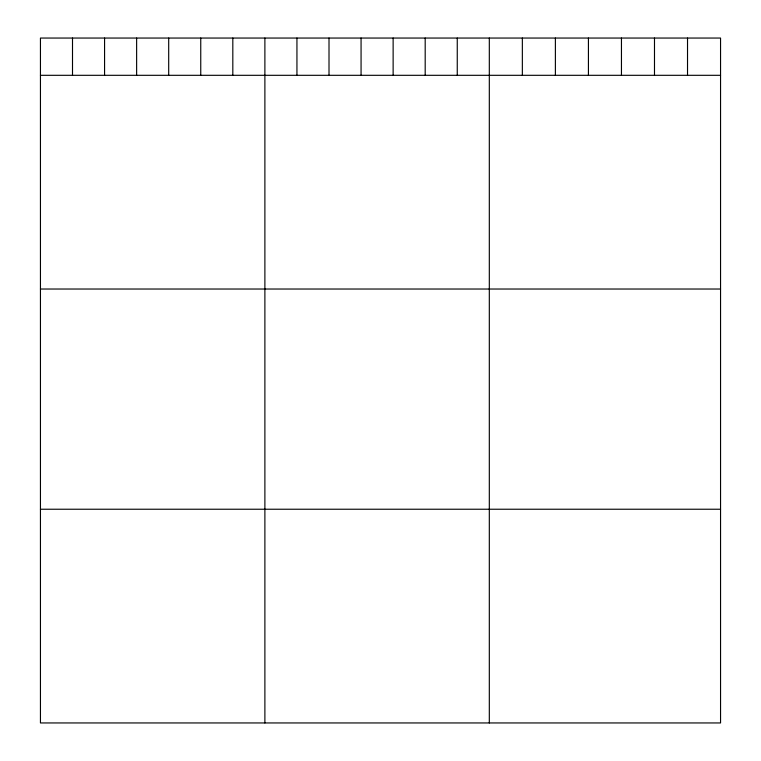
<?xml version="1.0" encoding="UTF-8"?>
<svg xmlns="http://www.w3.org/2000/svg" width="761" height="761" viewBox="0 0 761 761"><rect width="100%" height="100%" fill="white"/><g stroke="black" fill="none" stroke-linecap="round" stroke-linejoin="round"><path stroke-width="1.14" d="M720.553 75.31L720.553 722.95L40.447 722.95L40.447 38.05L720.553 38.05L720.553 75.31L40.447 75.31M40.447 289.028L720.553 289.028M40.447 509.233L720.553 509.233M687.525 38.05L687.525 75.31M654.489 38.05L654.489 75.31M621.452 38.05L621.452 75.31M588.424 38.05L588.424 75.31M555.387 38.05L555.387 75.31M522.35 38.05L522.35 75.31M489.313 38.05L489.313 722.95M457.256 38.05L457.256 75.31M425.19 38.05L425.19 75.31M393.133 38.05L393.133 75.31M361.066 38.05L361.066 75.31M329.009 38.05L329.009 75.31M296.942 38.05L296.942 75.31M264.885 38.05L264.885 722.95M232.818 38.05L232.818 75.31M200.752 38.05L200.752 75.31M168.695 38.05L168.695 75.31M136.628 38.05L136.628 75.31M104.571 38.05L104.571 75.31M72.504 38.05L72.504 75.31"/></g></svg>
